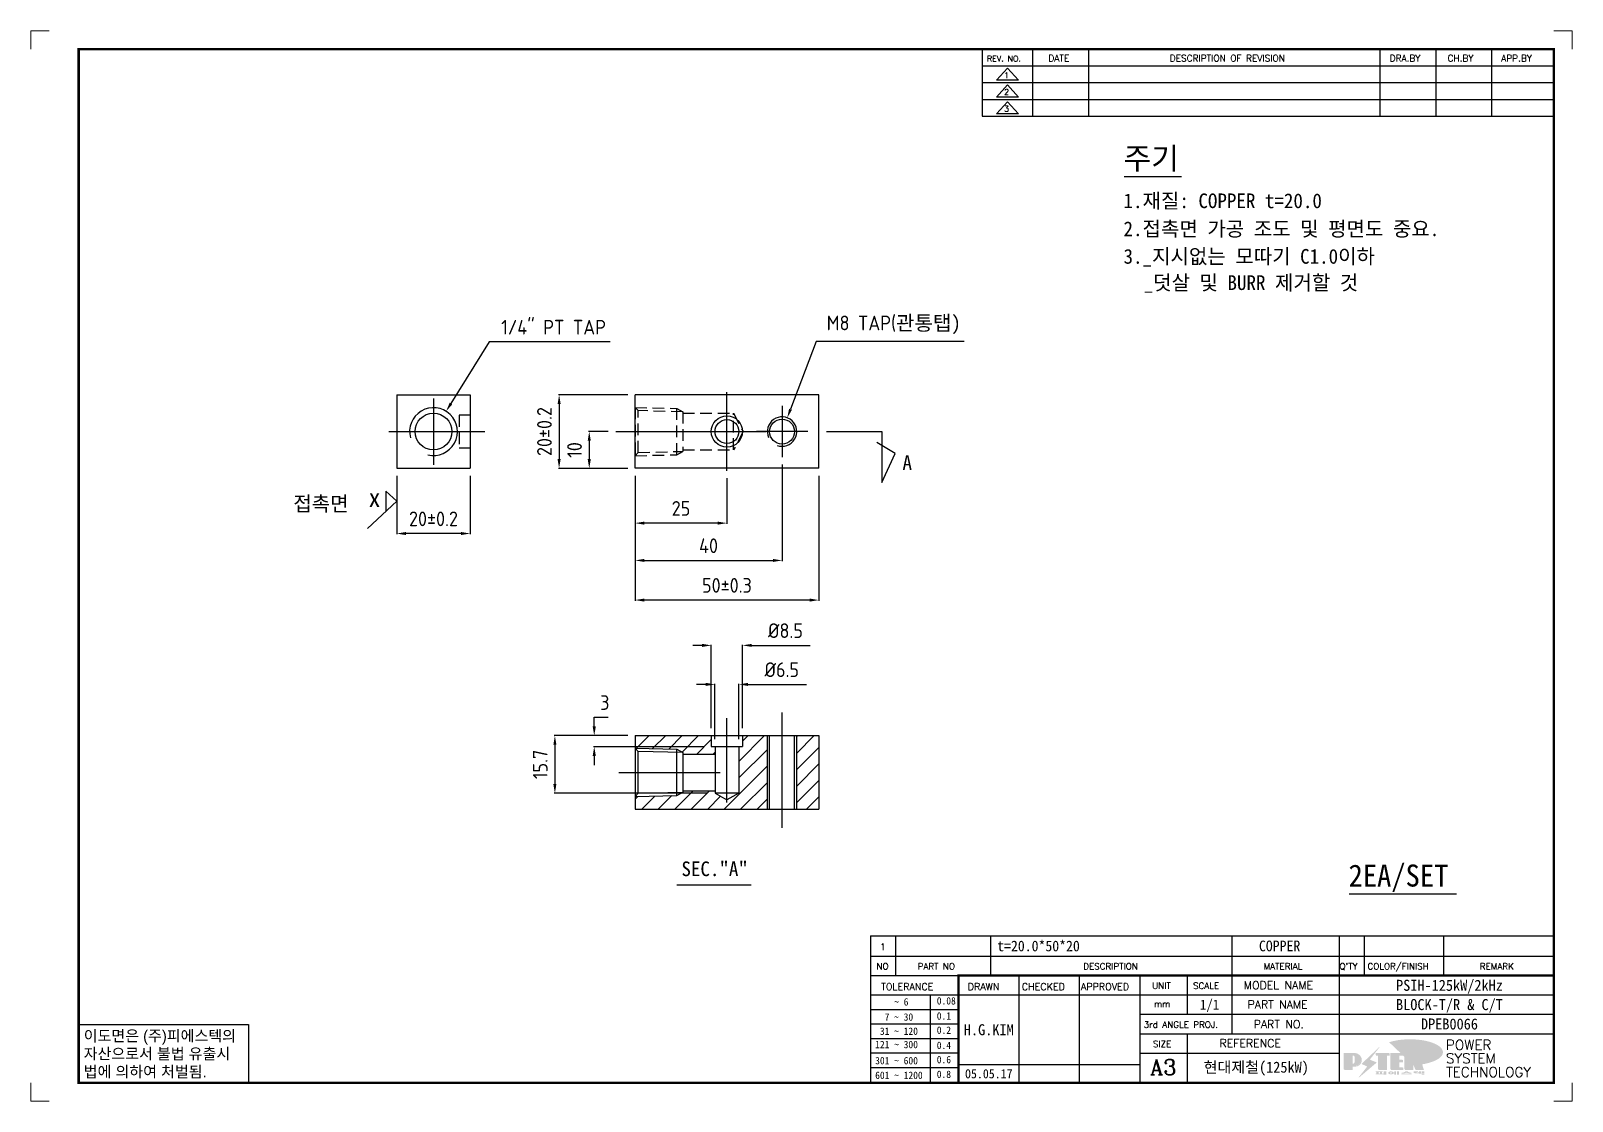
# Model space of a CAD drawing. Header units: millimetres. Extents: x 352 to 10586, y 0 to 3040.
# Drawn here: x 4766.2 to 5185.7, y 0 to 291.3 of the extents above; entities that cross this region are included whole.
import ezdxf
from ezdxf.enums import TextEntityAlignment as Align

# ---------------------------------------------------------------- set-up
doc = ezdxf.new("R2010")
doc.units = ezdxf.units.MM
doc.linetypes.add('CENTER', pattern=[50.8, 31.75, -6.35, 6.35, -6.35])
doc.linetypes.add('HIDDEN2', pattern=[4.7625, 3.175, -1.5875])
doc.layers.add('FORMAT-1', color=7, linetype='Continuous')
doc.layers.add('line', color=3, linetype='Continuous')
doc.styles.add('h1', font='')
doc.styles.add('HAN', font='')
doc.styles.add('RC', font='ROMANC.SHX')
doc.styles.add('ROMANT', font='romant')
doc.styles.add('RT', font='ROMANT.SHX', dxfattribs={"oblique": 15})
doc.styles.get("Standard").update_dxf_attribs({"font": 'ISOCP.SHX', "bigfont": 'WHGTXT.SHX'})
doc.styles.get('h1').set_extended_font_data('New Gulim')
doc.styles.get('HAN').set_extended_font_data('GulimChe')
doc.dimstyles.new('PSTEK-1', dxfattribs={"dimtxt": 4, "dimasz": 2.5, "dimexe": 0.18, "dimexo": 2, "dimgap": 2, "dimtad": 1, "dimtoh": 1, "dimrnd": 0.05, "dimdsep": 46, "dimtxsty": 'Standard', "dimcen": 0.09, "dimclrt": 3, "dimadec": 1, "dimazin": 2, "dimtfac": 1, "dimtofl": 0, "dimtmove": 0, "dimatfit": 3, "dimfxl": 0, "dimtolj": 1, "dimtzin": 0, "dimarcsym": 0})

# ---------------------------------------------------------------- blocks, each defined once
blk = doc.blocks.new('*D583')
at = {"color": 0, "lineweight": -2}
for p, q in [((4923.38, 182.23), (4918.01, 182.23)), ((4918.19, 179.73), (4918.19, 174.73)), ((4928.66, 172.23), (4918.01, 172.23))]:
    blk.add_line(p, q, dxfattribs=at)
at = {"color": 0}
for points in [[(4917.77, 179.73), (4918.61, 179.73), (4918.19, 182.23)], [(4917.77, 174.73), (4918.61, 174.73), (4918.19, 172.23)]]:
    blk.add_solid(points, dxfattribs=at)
at = {"layer": 'Defpoints', "color": 0}
for p in [(4925.38, 182.23), (4918.19, 172.23), (4930.66, 172.23)]:
    blk.add_point(p, dxfattribs=at)
at = {"color": 3, "insert": (4914.19, 177.23), "char_height": 4, "attachment_point": 5, "rotation": 90}
blk.add_mtext('\\A1;10', dxfattribs=at)
blk = doc.blocks.new('*D584')
at = {"color": 0, "lineweight": -2}
for p, q in [((4928.66, 192.23), (4909.81, 192.23)), ((4909.99, 189.73), (4909.99, 174.73)), ((4928.66, 172.23), (4909.81, 172.23))]:
    blk.add_line(p, q, dxfattribs=at)
at = {"color": 0}
for points in [[(4909.57, 189.73), (4910.41, 189.73), (4909.99, 192.23)], [(4909.57, 174.73), (4910.41, 174.73), (4909.99, 172.23)]]:
    blk.add_solid(points, dxfattribs=at)
at = {"layer": 'Defpoints', "color": 0}
for p in [(4930.66, 192.23), (4909.99, 172.23), (4930.66, 172.23)]:
    blk.add_point(p, dxfattribs=at)
at = {"color": 3, "insert": (4905.99, 182.23), "char_height": 4, "attachment_point": 5, "rotation": 90}
blk.add_mtext('\\A1;20%%P0.2', dxfattribs=at)
blk = doc.blocks.new('*D585')
at = {"color": 0, "lineweight": -2}
for p, q in [((4865.79, 170.23), (4865.79, 154.3)), ((4885.79, 170.23), (4885.79, 154.3)), ((4883.29, 154.48), (4868.29, 154.48))]:
    blk.add_line(p, q, dxfattribs=at)
at = {"color": 0}
for points in [[(4868.29, 154.9), (4868.29, 154.07), (4865.79, 154.48)], [(4883.29, 154.9), (4883.29, 154.07), (4885.79, 154.48)]]:
    blk.add_solid(points, dxfattribs=at)
at = {"layer": 'Defpoints', "color": 0}
for p in [(4865.79, 172.23), (4885.79, 172.23), (4865.79, 154.48)]:
    blk.add_point(p, dxfattribs=at)
at = {"color": 3, "insert": (4875.79, 158.48), "char_height": 4, "attachment_point": 5}
blk.add_mtext('\\A1;20%%P0.2', dxfattribs=at)
blk = doc.blocks.new('*D586')
at = {"color": 0, "lineweight": -2}
for p, q in [((4930.66, 170.23), (4930.66, 157.14)), ((4955.66, 169.52), (4955.66, 157.14)), ((4953.16, 157.32), (4933.16, 157.32))]:
    blk.add_line(p, q, dxfattribs=at)
at = {"color": 0}
for points in [[(4933.16, 157.73), (4933.16, 156.9), (4930.66, 157.32)], [(4953.16, 157.73), (4953.16, 156.9), (4955.66, 157.32)]]:
    blk.add_solid(points, dxfattribs=at)
at = {"layer": 'Defpoints', "color": 0}
for p in [(4930.66, 172.23), (4955.66, 171.52), (4930.66, 157.32)]:
    blk.add_point(p, dxfattribs=at)
at = {"color": 3, "insert": (4943.16, 161.32), "char_height": 4, "attachment_point": 5}
blk.add_mtext('\\A1;25', dxfattribs=at)
blk = doc.blocks.new('*D587')
at = {"color": 0, "lineweight": -2}
for p, q in [((4970.66, 173.23), (4970.66, 146.99)), ((4930.66, 170.23), (4930.66, 146.99)), ((4933.16, 147.17), (4968.16, 147.17))]:
    blk.add_line(p, q, dxfattribs=at)
at = {"color": 0}
for points in [[(4933.16, 147.58), (4933.16, 146.75), (4930.66, 147.17)], [(4968.16, 147.58), (4968.16, 146.75), (4970.66, 147.17)]]:
    blk.add_solid(points, dxfattribs=at)
at = {"layer": 'Defpoints', "color": 0}
for p in [(4930.66, 172.23), (4970.66, 175.23), (4970.66, 147.17)]:
    blk.add_point(p, dxfattribs=at)
at = {"color": 3, "insert": (4950.66, 151.17), "char_height": 4, "attachment_point": 5}
blk.add_mtext('\\A1;40', dxfattribs=at)
blk = doc.blocks.new('*D588')
at = {"color": 0, "lineweight": -2}
for p, q in [((4930.66, 170.23), (4930.66, 136.2)), ((4980.66, 170.23), (4980.66, 136.2)), ((4978.16, 136.38), (4933.16, 136.38))]:
    blk.add_line(p, q, dxfattribs=at)
at = {"color": 0}
for points in [[(4933.16, 136.79), (4933.16, 135.96), (4930.66, 136.38)], [(4978.16, 136.79), (4978.16, 135.96), (4980.66, 136.38)]]:
    blk.add_solid(points, dxfattribs=at)
at = {"layer": 'Defpoints', "color": 0}
for p in [(4930.66, 172.23), (4980.66, 172.23), (4930.66, 136.38)]:
    blk.add_point(p, dxfattribs=at)
at = {"color": 3, "insert": (4955.66, 140.38), "char_height": 4, "attachment_point": 5}
blk.add_mtext('\\A1;50%%P0.3', dxfattribs=at)
blk = doc.blocks.new('*D589')
at = {"color": 0, "lineweight": -2}
for p, q in [((4948.91, 124.05), (4946.41, 124.05)), ((4951.41, 101.48), (4951.41, 124.23)), ((4959.91, 101.48), (4959.91, 124.23)), ((4962.41, 124.05), (4978.28, 124.05))]:
    blk.add_line(p, q, dxfattribs=at)
at = {"color": 0}
for points in [[(4948.91, 124.46), (4948.91, 123.63), (4951.41, 124.05)], [(4962.41, 124.46), (4962.41, 123.63), (4959.91, 124.05)]]:
    blk.add_solid(points, dxfattribs=at)
at = {"layer": 'Defpoints', "color": 0}
for p in [(4951.41, 124.05), (4951.41, 99.48), (4959.91, 99.48)]:
    blk.add_point(p, dxfattribs=at)
at = {"color": 3, "insert": (4971.6, 128.05), "char_height": 4, "attachment_point": 5}
blk.add_mtext('\\A1;%%C8.5', dxfattribs=at)
blk = doc.blocks.new('*D590')
at = {"color": 0, "lineweight": -2}
for p, q in [((4919.55, 101.98), (4919.55, 104.48)), ((4919.55, 104.48), (4923.32, 104.48)), ((4928.66, 99.48), (4919.37, 99.48)), ((4949.41, 96.48), (4919.37, 96.48)), ((4919.55, 93.98), (4919.55, 91.48))]:
    blk.add_line(p, q, dxfattribs=at)
at = {"color": 0}
for points in [[(4919.13, 101.98), (4919.97, 101.98), (4919.55, 99.48)], [(4919.13, 93.98), (4919.97, 93.98), (4919.55, 96.48)]]:
    blk.add_solid(points, dxfattribs=at)
at = {"layer": 'Defpoints', "color": 0}
for p in [(4919.55, 99.48), (4930.66, 99.48), (4951.41, 96.48)]:
    blk.add_point(p, dxfattribs=at)
at = {"color": 3, "insert": (4922.43, 108.48), "char_height": 4, "attachment_point": 5}
blk.add_mtext('\\A1;3', dxfattribs=at)
blk = doc.blocks.new('*D591')
at = {"color": 0, "lineweight": -2}
for p, q in [((4949.91, 113.43), (4947.41, 113.43)), ((4952.41, 98.48), (4952.41, 113.61)), ((4958.91, 98.48), (4958.91, 113.61)), ((4961.41, 113.43), (4977.28, 113.43))]:
    blk.add_line(p, q, dxfattribs=at)
at = {"color": 0}
for points in [[(4949.91, 113.84), (4949.91, 113.01), (4952.41, 113.43)], [(4961.41, 113.84), (4961.41, 113.01), (4958.91, 113.43)]]:
    blk.add_solid(points, dxfattribs=at)
at = {"layer": 'Defpoints', "color": 0}
for p in [(4958.91, 113.43), (4952.41, 96.48), (4958.91, 96.48)]:
    blk.add_point(p, dxfattribs=at)
at = {"color": 3, "insert": (4970.6, 117.43), "char_height": 4, "attachment_point": 5}
blk.add_mtext('\\A1;%%C6.5', dxfattribs=at)
blk = doc.blocks.new('*D592')
at = {"color": 0, "lineweight": -2}
for p, q in [((4928.66, 99.48), (4908.66, 99.48)), ((4908.84, 96.98), (4908.84, 86.31)), ((4950.41, 83.81), (4908.66, 83.81))]:
    blk.add_line(p, q, dxfattribs=at)
at = {"color": 0}
for points in [[(4908.42, 96.98), (4909.25, 96.98), (4908.84, 99.48)], [(4908.42, 86.31), (4909.25, 86.31), (4908.84, 83.81)]]:
    blk.add_solid(points, dxfattribs=at)
at = {"layer": 'Defpoints', "color": 0}
for p in [(4930.66, 99.48), (4908.84, 83.81), (4952.41, 83.81)]:
    blk.add_point(p, dxfattribs=at)
at = {"color": 3, "insert": (4904.84, 91.65), "char_height": 4, "attachment_point": 5, "rotation": 90}
blk.add_mtext('\\A1;15.7', dxfattribs=at)
blk = doc.blocks.new('*D593')
at = {"color": 0, "lineweight": -2}
for p, q in [((4890.99, 206.63), (4880.55, 189.87)), ((4923.88, 206.63), (4890.99, 206.63)), ((4875.7, 182.23), (4875.88, 182.23)), ((4875.79, 182.14), (4875.79, 182.32))]:
    blk.add_line(p, q, dxfattribs=at)
at = {"color": 0}
blk.add_solid([(4880.2, 190.09), (4880.91, 189.65), (4879.23, 187.75)], dxfattribs=at)
at = {"layer": 'Defpoints', "color": 0}
for p in [(4879.23, 187.75), (4872.36, 176.71)]:
    blk.add_point(p, dxfattribs=at)
at = {"color": 3, "insert": (4908.49, 210.63), "char_height": 4, "attachment_point": 5}
blk.add_mtext('\\A1;1/4" PT TAP', dxfattribs=at)
blk = doc.blocks.new('*D594')
at = {"color": 0, "lineweight": -2}
for p, q in [((4979.94, 206.75), (4972.97, 188.31)), ((5020.2, 206.75), (4979.94, 206.75)), ((4970.57, 182.23), (4970.75, 182.23)), ((4970.66, 182.14), (4970.66, 182.32))]:
    blk.add_line(p, q, dxfattribs=at)
at = {"color": 0}
blk.add_solid([(4972.58, 188.46), (4973.36, 188.16), (4972.08, 185.97)], dxfattribs=at)
at = {"layer": 'Defpoints', "color": 0}
for p in [(4972.08, 185.97), (4969.25, 178.49)]:
    blk.add_point(p, dxfattribs=at)
at = {"color": 3, "insert": (5001.07, 211.26), "char_height": 4, "attachment_point": 5}
blk.add_mtext('\\A1;M8 TAP({\\fGulimChe|b0|i0|c129|p49;관통탭)}', dxfattribs=at)
blk = doc.blocks.new('t3')
for p, q in [((0, 15.88), (46.25, 15.88)), ((0, 15.88), (0, 0)), ((46.25, 15.88), (46.25, 0)), ((0, 0), (46.25, 0))]:
    blk.add_line(p, q)
at = {"color": 1, "style": 'h1'}
for s, p in [('이도면은 (주)피에스텍의', (1.4, 11.29)), ('자산으로서 불법 유출시', (1.4, 6.41)), ('법에 의하여 처벌됨.', (1.4, 1.52))]:
    blk.add_text(s, height=3, dxfattribs=at).set_placement(p)
blk = doc.blocks.new('new LOGO')
at = {"layer": 'line'}
h = blk.add_hatch(color=1, dxfattribs=at)
h.paths.add_polyline_path([(41.5, 16.4), (54.3, 16.4, 1), (54.3, 82.9), (0, 82.9), (0, -0.1), (41.5, -0.1)])
h.paths.add_polyline_path([(41.5, 27.9), (41.5, 71.9), (43.6, 71.9, -0.414214), (54.6, 60.9), (54.6, 38.9, -0.414214), (43.6, 27.9)], flags=16)
h.paths.add_polyline_path([(214.7, 71.9), (227.5, 71.9), (227.5, 82.9), (159.7, 82.9), (159.7, 71.9), (172.5, 71.9), (172.5, -0.1), (214.7, -0.1)])
h.paths.add_polyline_path([(276, 37.4), (294.8, 37.4), (294.8, 49.1), (276, 49.1), (276, 71.9), (294.8, 71.9), (294.8, 82.9), (234.5, 82.9), (234.5, -0.1), (297, -0.1), (297, 10.9), (276, 10.9)])
h.paths.add_polyline_path([(347.2, 35.2), (359.7, -0.1), (400.5, -0.1), (379.6, 66.8), (399.7, 82.9), (380.6, 82.9), (347.2, 61.6), (347.2, 82.9), (305.5, 82.9), (305.5, -0.1), (347.2, -0.1)])
h = blk.add_hatch(color=250, dxfattribs=at)
h.paths.add_polyline_path([(44.5, 69.4), (46.6, 69.4, -0.129793), (52, 68, 0.221832), (43.6, 71.9), (41.5, 71.9), (41.5, 27.9), (43.6, 27.9, 0.02048), (44.5, 28)], flags=17)
h.paths.add_polyline_path([(44.5, 13.9), (57.3, 13.9, 0.72362), (77.1, 73.9, -0.679777), (54.3, 16.4), (41.5, 16.4), (41.5, -0.1), (3, -0.1), (3, -2.6), (44.5, -2.6)])
h.paths.add_polyline_path([(117.9, 14.2), (71.5, -44.4), (77.1, -39.6), (120.8, 15.6), (92, 28.9), (173.3, 106), (177.5, 111.4), (89.1, 27.6)])
h.paths.add_polyline_path([(162.7, 71.9), (162.7, 69.4), (172.5, 69.4), (172.5, 71.9)], flags=17)
h.paths.add_polyline_path([(217.7, 69.4), (230.5, 69.4), (230.5, 80.4), (227.5, 80.4), (227.5, 71.9), (214.7, 71.9), (214.7, -0.1), (175.5, -0.1), (175.5, -2.6), (217.7, -2.6)])
h.paths.add_polyline_path([(297.8, 46.6), (294.8, 46.6), (294.8, 37.4), (276, 37.4), (276, 10.9), (279, 10.9), (279, 34.9), (297.8, 34.9)])
h.paths.add_polyline_path([(300, 8.4), (297, 8.4), (297, -0.1), (237.5, -0.1), (237.5, -2.6), (300, -2.6)])
h.paths.add_polyline_path([(297.8, 80.4), (294.8, 80.4), (294.8, 71.9), (276, 71.9), (276, 49.1), (279, 49.1), (279, 69.4), (297.8, 69.4)])
h.paths.add_polyline_path([(350.2, 80.4), (347.2, 80.4), (347.2, 61.6), (350.2, 63.5)])
h.paths.add_polyline_path([(350.2, 26.7), (347.2, 35.2), (347.2, -0.1), (308.5, -0.1), (308.5, -2.6), (350.2, -2.6)])
h.paths.add_polyline_path([(402.7, 80.4), (396.5, 80.4), (379.6, 66.8), (400.5, -0.1), (361.8, -0.1), (362.7, -2.6), (403.5, -2.6), (382.6, 64.3)])
blk.add_hatch(color=5, dxfattribs=at).paths.add_polyline_path([(166.3, 35), (131, 49), (180.4, 112.7), (92, 28.9), (120.8, 15.6), (74.4, -43)])
h = blk.add_hatch(color=253, dxfattribs=at)
edge = h.paths.add_edge_path()
edge.add_ellipse((333.9, 86.4), major_axis=(-165.9, 0), ratio=0.39426, start_angle=111.51268, end_angle=334.46902)
edge.add_ellipse((314.1, 81.2), major_axis=(-153.7, 0), ratio=0.40699, start_angle=121.30662, end_angle=327.74369, ccw=False)
edge.add_line((394, 27.8), (394.7, 25.6))
h = blk.add_hatch(color=250, dxfattribs=at)
edge = h.paths.add_edge_path()
edge.add_ellipse((237.8, -17.6), major_axis=(-14.3, 0), ratio=0.526336, start_angle=192.2456, end_angle=269.07481)
edge.add_line((238.1, -10.1), (237.6, -10.1))
edge.add_ellipse((237.8, -17.6), major_axis=(-14.3, 0), ratio=0.526336, start_angle=270.92519, end_angle=449.07481)
edge.add_line((237.6, -25.1), (238.1, -25.1))
edge.add_ellipse((237.8, -17.6), major_axis=(-14.3, 0), ratio=0.526336, start_angle=450.92519, end_angle=527.7544)
edge.add_line((251.7, -19.2), (254.1, -19.2))
edge.add_line((254.1, -19.2), (254.1, -27.1))
edge.add_line((254.1, -27.1), (263.1, -27.1))
edge.add_line((263.1, -27.1), (263.1, -10.1))
edge.add_line((263.1, -10.1), (254.1, -10.1))
edge.add_line((254.1, -10.1), (254.1, -16))
edge.add_line((254.1, -16), (251.7, -16))
h.paths.add_polyline_path([(241, -16.4), (241, -18.7, -1), (234.4, -18.7), (234.4, -16.4, -1)], flags=16)
h.paths.add_polyline_path([(278.2, -10.1), (268.1, -10.1), (268.1, -27.1), (278.2, -27.1)])
h.paths.add_polyline_path([(310.3, -10.1), (310.3, -11.1, -0.157169), (289.3, -17.5), (294, -19.9, 0.128407), (316.3, -15.9, 0.128407), (338.6, -19.9), (343.3, -17.5, -0.157169), (322.2, -11.1), (322.2, -10.1)])
h.paths.add_polyline_path([(342.1, -25.1), (342.1, -22.3), (290.4, -22.3), (290.4, -25.1)])
h.paths.add_polyline_path([(352, -10.1), (352, -16.2, 0.414214), (354, -18.2), (378.7, -18.2), (378.7, -19.6), (390.2, -19.6), (390.2, -10.1), (378.7, -10.1), (378.7, -13.6), (374.7, -13.6), (374.7, -15.1), (378.7, -15.1), (378.7, -16.2), (364.7, -16.2), (364.7, -15.1), (371.2, -15.1), (371.2, -13.6), (364.7, -13.6), (364.7, -12.6), (374.7, -12.6), (374.7, -10.1)])
h.paths.add_polyline_path([(393.8, -10.1), (393.8, -19.6), (405, -19.6), (405, -10.1)])
h.paths.add_polyline_path([(405, -27.1), (405, -20.9), (356.8, -20.9), (356.8, -23), (391.8, -23), (391.8, -27.1)])
h.paths.add_polyline_path([(200.4, -10.1), (200.4, -22.3), (193.2, -22.3), (193.2, -12.6), (196.6, -12.6), (196.6, -10.1), (161, -10.1), (161, -12.6), (164.5, -12.6), (164.5, -22.3), (161, -22.3), (161, -25.1), (200.4, -25.1), (200.4, -27.1), (213.9, -27.1), (213.9, -10.1)])
h.paths.add_polyline_path([(182, -12.6), (175.6, -12.6), (175.6, -22.3), (182, -22.3)], flags=17)
blk = doc.blocks.new('format-3')
at = {"color": 3, "lineweight": 9}
for p, q in [((0, 286.3), (0, 291.3)), ((5, 291.3), (0, 291.3)), ((414.5, 291.3), (419.5, 291.3)), ((419.5, 286.3), (419.5, 291.3)), ((0, 5), (0, 0)), ((419.5, 5), (419.5, 0)), ((5, 0), (0, 0)), ((414.5, 0), (419.5, 0))]:
    blk.add_line(p, q, dxfattribs=at)
at = {"color": 180}
for p, q in [((258.97, 281.75), (258.97, 286.3)), ((272.71, 281.75), (272.71, 286.3)), ((287.94, 281.75), (287.94, 286.3)), ((367.22, 281.75), (367.22, 286.3)), ((382.45, 281.75), (382.45, 286.3)), ((397.61, 281.75), (397.61, 286.3)), ((258.97, 281.75), (414.5, 281.75)), ((228.5, 39.49), (228.5, 5)), ((228.5, 39.49), (414.5, 39.49)), ((235.29, 39.49), (235.29, 34.21)), ((261.24, 34.21), (261.24, 39.49)), ((326.9, 39.49), (326.9, 34.21)), ((356.11, 39.49), (356.11, 34.21)), ((362.93, 39.49), (362.93, 34.21)), ((384.48, 39.49), (384.48, 34.21)), ((228.5, 34.21), (252.48, 34.21)), ((268.96, 5), (268.96, 34.21)), ((285.45, 5), (285.45, 34.21)), ((301.94, 5), (301.94, 34.21)), ((314.72, 34.21), (314.72, 23.65)), ((326.9, 34.21), (326.9, 18.37)), ((356.11, 34.21), (356.11, 5)), ((228.5, 28.93), (252.48, 28.93)), ((244.89, 5.23), (244.89, 28.93)), ((252.48, 28.93), (414.5, 28.93)), ((228.5, 24.98), (252.48, 24.98)), ((228.5, 21.03), (252.48, 21.03)), ((301.94, 23.65), (414.5, 23.65)), ((228.5, 17.08), (252.48, 17.08)), ((301.94, 18.37), (414.5, 18.37)), ((314.72, 18.37), (314.72, 5)), ((228.5, 13.13), (252.48, 13.13)), ((301.94, 13.09), (356.11, 13.09)), ((228.5, 9.18), (252.48, 9.18)), ((252.48, 9.95), (301.94, 9.95))]:
    blk.add_line(p, q, dxfattribs=at)
at = {"const_width": 0.7}
blk.add_lwpolyline([(252.48, 5), (252.48, 34.21), (414.5, 34.21)], dxfattribs=at)
at = {"layer": 'FORMAT-1', "const_width": 0.7}
blk.add_lwpolyline([(13, 5), (13, 286.3), (414.5, 286.3), (414.5, 5)], close=True, dxfattribs=at)
blk.add_blockref('t3', (13, 5))
at = {"xscale": 0.05400000000000027, "yscale": 0.05400000000000027, "zscale": 0.05400000000000027}
blk.add_blockref('new LOGO', (357.35, 8.65), dxfattribs=at)
at = {"color": 2}
for s, height, style, p in [('REV. NO.', 1.56, 'RC', (260.23, 282.95)), ('DATE', 1.788, 'RC', (276.95, 282.94)), ('DESCRIPTION OF REVISION', 1.7875, 'RC', (309.98, 282.94)), ('DRA.BY', 1.788, 'RC', (369.83, 282.94)), ('CH.BY', 1.788, 'RC', (385.59, 282.94)), ('APP.BY', 1.788, 'RC', (400.18, 282.94)), ('COLOR/FINISH', 1.7424, 'RC', (363.8, 35.83)), ('NO', 1.742, 'RC', (230.16, 35.83)), ('PART NO', 1.742, 'RC', (241.36, 35.83)), ('DESCRIPTION', 1.7424, 'RC', (286.43, 35.83)), ('MATERIAL', 1.742, 'RC', (335.52, 35.83)), ("Q'TY", 1.742, 'RC', (356.17, 35.83)), ('REMARK', 1.742, 'RC', (394.37, 35.83)), (' TOLERANCE', 1.9, 'RC', (230.11, 30.22)), ('DRAWN', 1.9, 'RC', (255, 30.22)), ('CHECKED', 1.9, 'RC', (269.71, 30.22)), ('APPROVED', 1.9, 'RC', (285.8, 30.22)), ('UNIT', 1.742, 'RC', (305.19, 30.55)), ('SCALE', 1.742, 'RC', (316.32, 30.55)), ('MODEL NAME', 2.178, 'RC', (330.12, 30.46)), ('    ~ 6', 2, 'HAN', (229.8, 26.03)), ('0.08', 2, 'HAN', (246.57, 26.31)), ('mm', 1.742, 'RC', (305.67, 25.56)), ('PART NAME', 2.178, 'RC', (331.17, 25.24)), ('  7 ~ 30', 2, 'HAN', (229.8, 21.91)), ('0.1', 2, 'HAN', (246.57, 22.2)), ('3rd ANGLE PROJ.', 1.7424, 'RC', (302.87, 19.97)), ('PART NO.', 2.178, 'RC', (332.84, 19.85)), (' 31 ~ 120', 2, 'HAN', (229.8, 18.04)), ('0.2', 2, 'HAN', (246.57, 18.32)), ('REFERENCE', 2.178, 'RC', (323.52, 14.69)), ('121 ~ 300', 2, 'HAN', (229.8, 14.42)), ('0.4', 2, 'HAN', (246.57, 14.2)), ('SIZE', 1.742, 'RC', (305.39, 14.71)), ('301 ~ 600', 2, 'HAN', (229.8, 10.04)), ('0.6', 2, 'HAN', (246.57, 10.32)), ('601 ~ 1200', 2, 'HAN', (229.8, 6.05)), ('0.8', 2, 'HAN', (246.57, 6.33))]:
    blk.add_text(s, height=height, dxfattribs=dict(at, style=style)).set_placement(p)
at = {"style": 'ROMANT'}
for s, p in [('POWER', (385.15, 13.96)), ('SYSTEM', (385.15, 10.31)), ('TECHNOLOGY', (385.15, 6.56))]:
    blk.add_text(s, height=2.7, dxfattribs=at).set_placement(p)
at = {"color": 2, "lineweight": 25, "style": 'RC'}
blk.add_text('A3', height=4.182, dxfattribs=at).set_placement((304.61, 7.14))
at = {"style": 'HAN'}
for tag, height, p in [('MODEL-NAME', 3, (386.1, 31.53)), ('SCALE', 2.7, (320.81, 26.29)), ('PART-NAME', 3, (386.1, 26.29)), ('CH-BY', 3, (277.21, 19.44)), ('PART-NO', 3, (386.1, 21.01)), ('DRA-BY', 3, (260.72, 19.44)), ('APP-BY', 3, (293.7, 19.44)), ('DRA-DATE', 2.5, (260.72, 7.47)), ('CH-DATE', 2.5, (277.21, 7.47)), ('APP-DATE', 2.5, (293.7, 7.47)), ('관련업체', 3, (333.52, 9.26))]:
    blk.add_attdef(tag, text='', height=height, dxfattribs=at).set_placement(p, align=Align.MIDDLE_CENTER)
blk = doc.blocks.new('no3')
at = {"color": 180}
for p, q in [((0, 5.5), (0, 0)), ((0, 5.5), (186, 5.5)), ((6.79, 5.5), (6.79, 0)), ((32.74, 0.11), (32.74, 5.5)), ((98.4, 5.5), (98.4, 0)), ((127.61, 5.5), (127.61, 0)), ((134.43, 5.5), (134.43, 0)), ((155.98, 5.5), (155.98, 0))]:
    blk.add_line(p, q, dxfattribs=at)
at = {"color": 2, "style": 'HAN'}
for tag, p in [('PART-NO', (19.76, 2.75)), ('MATERIAL', (111.38, 2.75)), ("Q'TY", (131.02, 2.75)), ('COLOR/FINISH', (145.2, 2.75)), ('REMARK', (170.76, 2.75))]:
    blk.add_attdef(tag, text='', height=2.9, dxfattribs=at).set_placement(p, align=Align.MIDDLE_CENTER)
blk.add_attdef('DESCRIPTION', text='', height=2.9, dxfattribs=at).set_placement((34.51, 2.75), align=Align.MIDDLE_LEFT)
at = {"color": 2, "style": 'RT', "oblique": 15}
blk.add_attdef('NO', text='', height=1.74, dxfattribs=at).set_placement((3.38, 2.51), align=Align.MIDDLE_CENTER)
blk = doc.blocks.new('re3')
at = {"color": 180}
for p, q in [((0, 0), (0, -4.55)), ((6.87, -0.64), (3.86, -3.91)), ((9.88, -3.91), (3.86, -3.91)), ((6.87, -0.64), (9.88, -3.91)), ((13.74, -4.55), (13.74, 0)), ((28.97, -4.55), (28.97, 0)), ((108.25, -4.55), (108.25, 0)), ((123.49, -4.55), (123.49, 0)), ((138.64, -4.55), (138.64, 0)), ((0, -4.55), (155.53, -4.55))]:
    blk.add_line(p, q, dxfattribs=at)
at = {"color": 2, "style": 'RC', "oblique": 15}
blk.add_attdef('REV.NO', text='', height=1.56, dxfattribs=at).set_placement((6.59, -2.56), align=Align.MIDDLE_CENTER)
blk.add_attdef('-1', text='', height=1.56, dxfattribs=at).set_placement((9.37, -1.66), align=Align.MIDDLE_LEFT)
at = {"color": 2, "style": 'HAN'}
for tag, p in [('REV.-DATE', (21.36, -2.28)), ('DRA.BY', (115.87, -2.28)), ('CH.BY', (131.07, -2.28)), ('APP.BY', (147.09, -2.28))]:
    blk.add_attdef(tag, text='', height=2.5, dxfattribs=at).set_placement(p, align=Align.MIDDLE_CENTER)
blk.add_attdef('DESCRIPTION-OF-REVISION', text='', height=2.5, dxfattribs=at).set_placement((31.61, -2.28), align=Align.MIDDLE_LEFT)

msp = doc.modelspace()

# ---------------------------------------------------------------- hatches: boundary and pattern name
h = msp.add_hatch()
h.set_pattern_fill('ANSI31', color=256, style=0)
h.set_pattern_definition([(45, (8406.229, 34687.8028), (-2.24506403, 2.24506403), [])])
h.paths.add_polyline_path([(4930.665, 99.484), (4930.665, 96.062), (4942.065, 95.769), (4943.632, 94.864), (4943.632, 94.484), (4952.415, 94.484), (4952.415, 96.484), (4951.415, 96.484), (4951.415, 99.484)], flags=17)
h.paths.add_polyline_path([(4943.632, 84.484), (4943.632, 84.104), (4942.065, 83.199), (4930.665, 82.905), (4930.665, 79.484), (4966.665, 79.484), (4966.665, 99.484), (4959.915, 99.484), (4959.915, 96.484), (4958.915, 96.484), (4958.915, 83.808), (4955.665, 82.036), (4952.415, 83.808), (4952.415, 84.484)])
h.paths.add_polyline_path([(4980.665, 99.484), (4974.665, 99.484), (4974.665, 79.484), (4980.665, 79.484)])

# ---------------------------------------------------------------- linework, layer by layer
for p, q in [((5063.774, 251.626, 0.001), (5079.336, 251.626, 0.001)), ((4982.755, 182.231, 0.001), (4997.835, 182.231, 0.001)), ((4997.835, 182.231, 0.001), (4997.835, 168.414, 0.001)), ((5001.411, 176.228, 0.001), (4996.421, 179.304, 0.001)), ((4997.835, 168.414, 0.001), (5001.411, 176.228, 0.001)), ((4862.822, 166.05, 0.001), (4862.822, 160.498, 0.001)), ((4966.665, 79.484, 0.001), (4966.665, 99.484, 0.001)), ((4974.665, 79.484, 0.001), (4974.665, 99.484, 0.001)), ((4930.665, 96.062, 0.001), (4930.665, 82.905, 0.001)), ((4931.548, 95.179, 0.001), (4930.665, 96.062, 0.001)), ((4931.548, 83.789, 0.001), (4931.548, 95.179, 0.001)), ((4942.065, 83.199, 0.001), (4942.065, 95.769, 0.001)), ((4943.632, 94.864, 0.001), (4943.632, 84.104, 0.001)), ((4930.665, 82.905, 0.001), (4931.548, 83.789, 0.001)), ((4942.072, 58.883, 0.001), (4962.252, 58.883, 0.001)), ((5125.022, 56.444, 0.001), (5154.18, 56.444, 0.001))]:
    msp.add_line(p, q)
at = {"color": 1}
for p, q in [((4865.792, 192.231, 0.001), (4865.792, 172.231, 0.001)), ((4865.792, 192.231, 0.001), (4885.792, 192.231, 0.001)), ((4885.792, 192.231, 0.001), (4885.792, 172.231, 0.001)), ((4930.665, 172.231, 0.001), (4930.665, 192.231, 0.001)), ((4980.665, 192.231, 0.001), (4930.665, 192.231, 0.001)), ((4980.665, 172.231, 0.001), (4980.665, 192.231, 0.001)), ((4865.792, 172.231, 0.001), (4885.792, 172.231, 0.001)), ((4980.665, 172.231, 0.001), (4930.665, 172.231, 0.001)), ((4930.665, 99.484, 0.001), (4980.665, 99.484, 0.001)), ((4930.665, 99.484, 0.001), (4930.665, 79.484, 0.001)), ((4951.415, 99.484, 0.001), (4951.415, 96.484, 0.001)), ((4959.915, 99.484, 0.001), (4959.915, 96.484, 0.001)), ((4980.665, 99.484, 0.001), (4980.665, 79.484, 0.001)), ((4943.632, 94.484, 0.001), (4952.415, 94.484, 0.001)), ((4951.415, 96.484, 0.001), (4959.915, 96.484, 0.001)), ((4952.415, 96.484, 0.001), (4952.415, 83.808, 0.001)), ((4958.915, 96.484, 0.001), (4958.915, 83.808, 0.001)), ((4943.632, 84.484, 0.001), (4952.415, 84.484, 0.001)), ((4952.415, 83.808, 0.001), (4955.665, 82.036, 0.001)), ((4958.915, 83.808, 0.001), (4952.415, 83.808, 0.001)), ((4958.915, 83.808, 0.001), (4955.665, 82.036, 0.001)), ((4930.665, 79.484, 0.001), (4980.665, 79.484, 0.001))]:
    msp.add_line(p, q, dxfattribs=at)
at = {"color": 1, "linetype": 'CENTER', "ltscale": 3}
for p, q in [((4875.792, 191.256, 0.001), (4875.792, 173.205, 0.001)), ((4955.665, 171.518, 0.001), (4955.665, 192.943, 0.001)), ((4970.665, 189.231, 0.001), (4970.665, 175.231, 0.001)), ((4863.683, 182.231, 0.001), (4889.757, 182.231, 0.001)), ((4925.385, 182.231, 0.001), (4945.782, 182.231, 0.001)), ((4944.952, 182.231, 0.001), (4966.377, 182.231, 0.001)), ((4977.665, 182.231, 0.001), (4963.665, 182.231, 0.001)), ((4970.665, 74.375, 0.001), (4970.665, 105.819, 0.001)), ((4955.665, 81.253, 0.001), (4955.665, 104.246, 0.001)), ((4926.238, 89.484, 0.001), (4953.792, 89.484, 0.001))]:
    msp.add_line(p, q, dxfattribs=at)
at = {"color": 2, "linetype": 'HIDDEN2'}
for p, q in [((4930.665, 188.809, 0.001), (4930.665, 175.652, 0.001)), ((4931.548, 187.925, 0.001), (4930.665, 188.809, 0.001)), ((4882.792, 186.731, 0.001), (4882.792, 177.731, 0.001)), ((4885.792, 186.731, 0.001), (4882.792, 186.731, 0.001)), ((4931.548, 176.536, 0.001), (4931.548, 187.925, 0.001)), ((4943.632, 187.61, 0.001), (4931.548, 187.925, 0.001)), ((4942.065, 175.946, 0.001), (4942.065, 188.515, 0.001)), ((4943.632, 187.61, 0.001), (4943.632, 176.851, 0.001)), ((4943.632, 187.231, 0.001), (4957.449, 187.231, 0.001)), ((4957.449, 187.231, 0.001), (4960.085, 182.231, 0.001)), ((4957.449, 177.231, 0.001), (4957.449, 187.231, 0.001)), ((4960.085, 182.231, 0.001), (4957.449, 177.231, 0.001)), ((4885.792, 177.731, 0.001), (4882.792, 177.731, 0.001)), ((4930.665, 175.652, 0.001), (4931.548, 176.536, 0.001)), ((4931.548, 176.536, 0.001), (4943.632, 176.851, 0.001)), ((4943.632, 177.231, 0.001), (4957.449, 177.231, 0.001))]:
    msp.add_line(p, q, dxfattribs=at)
at = {"color": 2}
msp.add_line((4930.665, 97.884, 0.001), (4930.665, 83.584, 0.001), dxfattribs=at)
at = {"color": 3}
for p, q in [((4967.265, 79.484, 0.001), (4967.265, 99.484, 0.001)), ((4974.065, 79.484, 0.001), (4974.065, 99.484, 0.001)), ((4943.632, 94.864, 0.001), (4931.548, 95.179, 0.001)), ((4931.548, 83.789, 0.001), (4943.632, 84.104, 0.001))]:
    msp.add_line(p, q, dxfattribs=at)
at = {"color": 2, "linetype": 'HIDDEN2', "elevation": 0.001}
for points in [[(4930.665, 188.809), (4942.065, 188.515), (4943.632, 187.61)], [(4930.665, 175.652), (4942.065, 175.946), (4943.632, 176.851)]]:
    msp.add_lwpolyline(points, dxfattribs=at)
at = {"elevation": 0.001}
for points in [[(4862.822, 166.05), (4865.792, 163.274)], [(4857.828, 155.83), (4865.792, 163.274)], [(4930.665, 96.062), (4942.065, 95.769), (4943.632, 94.864)], [(4930.665, 82.905), (4942.065, 83.199), (4943.632, 84.104)]]:
    msp.add_lwpolyline(points, dxfattribs=at)
at = {"color": 3}
for centre, radius in [((4875.792, 182.231, 0.001), 5), ((4970.665, 182.231, 0.001), 3.4)]:
    msp.add_circle(centre, radius, dxfattribs=at)
at = {"color": 1}
for radius in [4.25, 3.25]:
    msp.add_circle((4955.665, 182.231, 0.001), radius, dxfattribs=at)
for centre, radius, start, end in [((4875.792, 182.231, 0.001), 6.5, 256.75493, 195.24767), ((4970.665, 182.231, 0.001), 4, 250.34377, 203.5291)]:
    msp.add_arc(centre, radius, start, end)

# ---------------------------------------------------------------- block references
msp.add_blockref('format-3', (4766.207, 0, 0.001)).add_auto_attribs({'DRA-DATE': '05.05.17', 'DRA-BY': 'H.G.KIM', 'MODEL-NAME': 'PSIH-125kW/2kHz', 'PART-NAME': 'BLOCK-T/R & C/T', 'PART-NO': 'DPEB0066', 'SCALE': '1/1', '관련업체': '현대제철(125kW)'})
ref = msp.add_blockref('re3', (5025.173, 281.75, 0.001))
ref.add_attrib('REV.NO', '1', dxfattribs={"color": 2, "height": 1.56, "style": 'RC'}).set_placement((5031.761, 279.193, 0.001), align=Align.MIDDLE_CENTER)
ref = msp.add_blockref('re3', (5025.173, 277.2, 0.001))
ref.add_attrib('REV.NO', '2', dxfattribs={"color": 2, "height": 1.56, "style": 'RC'}).set_placement((5031.761, 274.643, 0.001), align=Align.MIDDLE_CENTER)
ref = msp.add_blockref('re3', (5025.173, 272.65, 0.001))
ref.add_attrib('REV.NO', '3', dxfattribs={"color": 2, "height": 1.56, "style": 'RC'}).set_placement((5031.761, 270.093, 0.001), align=Align.MIDDLE_CENTER)
ref = msp.add_blockref('no3', (4994.707, 39.494, 0.001))
ref.add_attrib('MATERIAL', 'COPPER', dxfattribs={"color": 2, "height": 2.9, "style": 'HAN'}).set_placement((5106.082, 42.244, 0.001), align=Align.MIDDLE_CENTER)
ref.add_attrib('DESCRIPTION', 't=20.0*50*20', dxfattribs={"color": 2, "height": 2.9, "style": 'HAN'}).set_placement((5029.215, 42.244, 0.001), align=Align.MIDDLE_LEFT)
ref.add_attrib('NO', '1', dxfattribs={"color": 2, "height": 1.74, "style": 'RT'}).set_placement((4998.091, 42.001, 0.001), align=Align.MIDDLE_CENTER)

# ---------------------------------------------------------------- texts
at = {"color": 3, "style": 'HAN'}
for s, height, p in [('주기', 6, (5063.603, 253.59, 0.001)), ('1.재질: COPPER t=20.0', 4, (5063.603, 243.045, 0.001)), ('2.접촉면 가공 조도 및 평면도 중요.', 4, (5063.603, 235.415, 0.001)), ('3._지시없는 모따기 C1.0이하', 4, (5063.603, 227.916, 0.001)), ('_덧살 및 BURR 제거할 것', 4, (5069.075, 220.766, 0.001)), ('A', 4, (5003.442, 171.789, 0.001)), ('x', 5, (4858.131, 161.729, 0.001)), ('SEC."A"', 4, (4943.271, 61.244, 0.001)), ('2EA/SET', 6, (5124.851, 58.408, 0.001))]:
    msp.add_text(s, height=height, dxfattribs=at).set_placement(p)
at = {"color": 2, "style": 'HAN'}
msp.add_text('접촉면', height=4, dxfattribs=at).set_placement((4837.642, 160.609, 0.001))

# ---------------------------------------------------------------- dimensions: what is measured, and where the dimension line sits
for p1, p2, text, picture, middle in [((4872.355, 176.714, 0.001), (4879.23, 187.747, 0.001), '1/4" PT TAP', '*D593', (4908.494, 206.629, 0.001)), ((4969.249, 178.49, 0.001), (4972.081, 185.972, 0.001), 'M8 TAP({\\fGulimChe|b0|i0|c129|p49;관통탭)}', '*D594', (5001.071, 206.746, 0.001))]:
    dim = msp.add_diameter_dim_2p(p1=p1, p2=p2, text=text, dimstyle='PSTEK-1')
    dim.commit()
    dim.dimension.update_dxf_attribs({"geometry": picture, "text_midpoint": middle, "dimtype": 163})
dim = msp.add_linear_dim(base=(4909.989, 172.231, 0.001), p1=(4930.665, 192.231, 0.001), p2=(4930.665, 172.231, 0.001), angle=90, text='<>%%P0.2', dimstyle='PSTEK-1')
dim.commit()
dim.dimension.update_dxf_attribs({"geometry": '*D584', "text_midpoint": (4905.988, 182.231, 0.001)})
for base, p1, p2, picture, middle in [((4918.189, 172.231, 0.001), (4925.385, 182.231, 0.001), (4930.665, 172.231, 0.001), '*D583', (4914.189, 177.231, 0.001)), ((4919.551, 99.484, 0.001), (4951.415, 96.484, 0.001), (4930.665, 99.484, 0.001), '*D590', (4922.434, 108.484, 0.001)), ((4908.836, 83.808, 0.001), (4930.665, 99.484, 0.001), (4952.415, 83.808, 0.001), '*D592', (4904.836, 91.646, 0.001))]:
    dim = msp.add_linear_dim(base=base, p1=p1, p2=p2, angle=90, dimstyle='PSTEK-1')
    dim.commit()
    dim.dimension.update_dxf_attribs({"geometry": picture, "text_midpoint": middle})
for base, p1, p2, text, picture, middle in [((4865.792, 154.483, 0.001), (4885.792, 172.231, 0.001), (4865.792, 172.231, 0.001), '<>%%P0.2', '*D585', (4875.792, 158.483, 0.001)), ((4930.665, 136.376, 0.001), (4980.665, 172.231, 0.001), (4930.665, 172.231, 0.001), '<>%%P0.3', '*D588', (4955.665, 140.376, 0.001)), ((4958.915, 113.426, 0.001), (4952.415, 96.484, 0.001), (4958.915, 96.484, 0.001), '%%C<>', '*D591', (4970.597, 117.426, 0.001))]:
    dim = msp.add_linear_dim(base=base, p1=p1, p2=p2, text=text, dimstyle='PSTEK-1')
    dim.commit()
    dim.dimension.update_dxf_attribs({"geometry": picture, "text_midpoint": middle})
for base, p1, p2, picture, middle in [((4970.665, 147.168, 0.001), (4930.665, 172.231, 0.001), (4970.665, 175.231, 0.001), '*D587', (4950.665, 151.168, 0.001)), ((4930.665, 157.318, 0.001), (4955.665, 171.518, 0.001), (4930.665, 172.231, 0.001), '*D586', (4943.165, 161.318, 0.001))]:
    dim = msp.add_linear_dim(base=base, p1=p1, p2=p2, dimstyle='PSTEK-1')
    dim.commit()
    dim.dimension.update_dxf_attribs({"geometry": picture, "text_midpoint": middle})
dim = msp.add_linear_dim(base=(4951.415, 124.048, 0.001), p1=(4959.915, 99.484, 0.001), p2=(4951.415, 99.484, 0.001), text='%%C<>', dimstyle='PSTEK-1')
dim.commit()
dim.dimension.update_dxf_attribs({"geometry": '*D589', "text_midpoint": (4971.597, 124.048, 0.001), "dimtype": 160})

doc.saveas('drawing.dxf')
